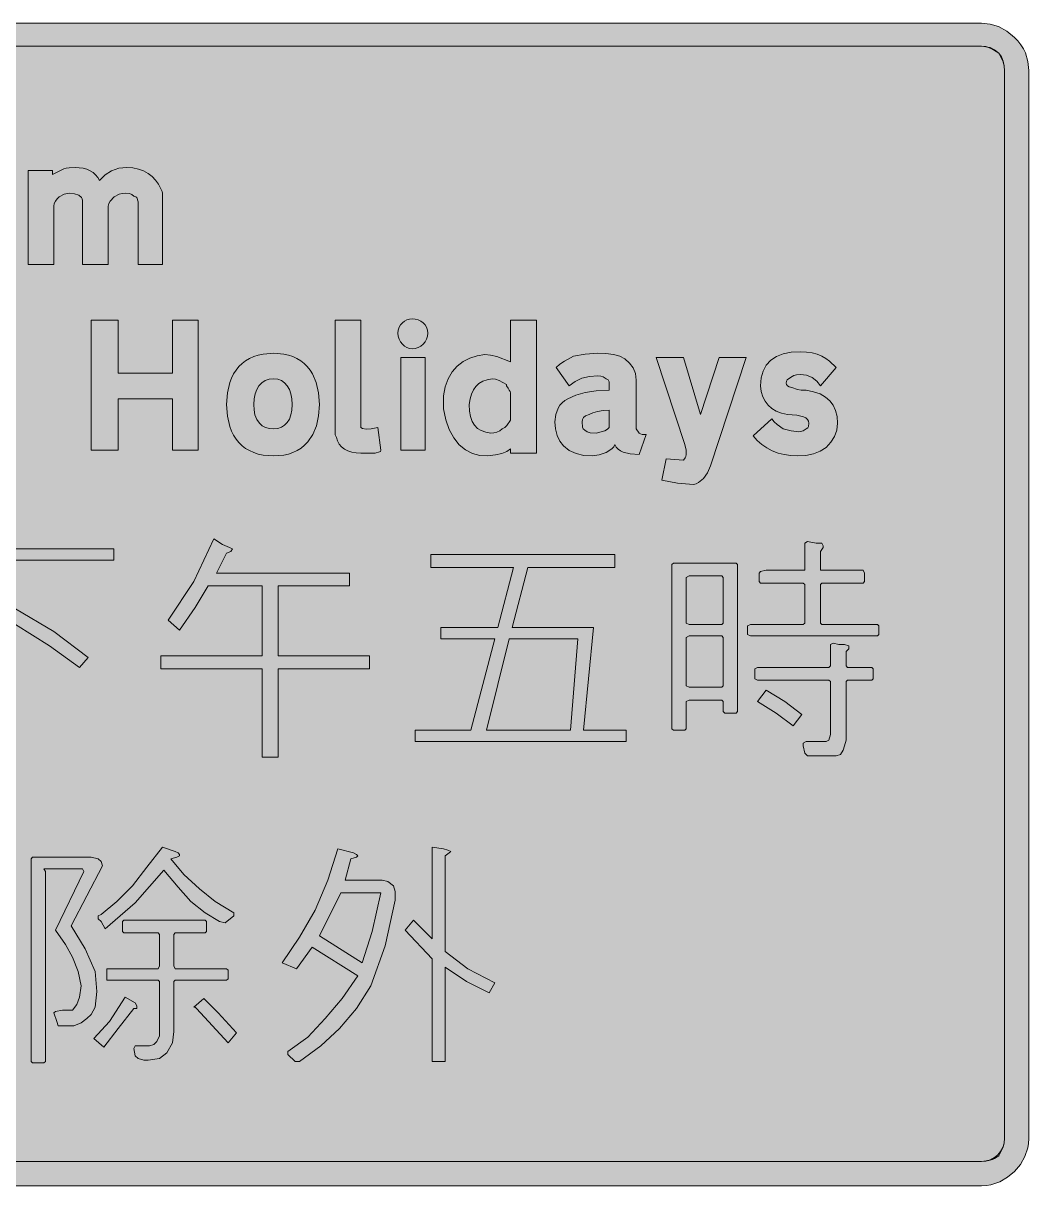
# Model space of a CAD drawing. Header units: metres. Extents: x 16 to 553, y 15 to 259.
# Drawn here: x 341.7 to 553, y 14.9 to 259.1 of the extents above; entities that cross this region are included whole.
import ezdxf

# ---------------------------------------------------------------- set-up
doc = ezdxf.new("R2010")
doc.units = ezdxf.units.M
for name, color, linetype, true_color in [('FILL_BLACK_000000', 7, 'Continuous', 0x000000), ('FILL_PINK_E1E1E1', 7, 'Continuous', 0xe1e1e1), ('STROKE_BLACK_000000', 7, 'Continuous', 0x000000)]:
    doc.layers.add(name, color=color, linetype=linetype, true_color=true_color)

msp = doc.modelspace()

# ---------------------------------------------------------------- hatches: boundary and pattern name
at = {"layer": 'FILL_BLACK_000000', "true_color": 0x000000}
h = msp.add_hatch(color=7, dxfattribs=at)
h.dxf.hatch_style = 1
h.paths.add_polyline_path([(546.71, 258.43), (548.42, 257.49), (550.05, 256.14), (550.78, 255.43), (551.4, 254.64), (551.92, 253.8), (552.34, 252.91), (552.88, 251.08), (553.05, 249.24), (553.05, 24.84), (552.99, 23.84), (552.83, 22.88), (552.23, 21.05), (551.28, 19.4), (550.05, 17.94), (548.59, 16.71), (546.94, 15.76), (545.11, 15.16), (544.15, 15), (543.15, 14.94), (25.65, 14.94), (23.81, 15.11), (21.98, 15.65), (21.09, 16.07), (20.25, 16.59), (19.46, 17.21), (18.75, 17.94), (18.02, 18.65), (17.4, 19.44), (16.88, 20.28), (16.46, 21.16), (15.92, 23), (15.75, 24.84), (15.75, 249.24), (15.92, 251.08), (16.46, 252.91), (16.88, 253.8), (17.4, 254.64), (18.02, 255.43), (18.75, 256.14), (19.46, 256.87), (20.25, 257.49), (21.09, 258.01), (21.98, 258.43), (23.81, 258.97), (25.65, 259.14), (543.15, 259.14), (544.95, 258.97), (546.71, 258.43)])
h.paths.add_polyline_path([(24.67, 254.23), (23.76, 253.92), (22.94, 253.44), (22.24, 252.8), (21.66, 252.04), (21.22, 251.18), (20.95, 250.23), (20.85, 249.24), (20.85, 24.84), (20.91, 23.94), (21.11, 23.04), (21.48, 22.14), (22.05, 21.24), (22.95, 20.67), (23.85, 20.3), (24.75, 20.1), (25.65, 20.04), (543.15, 20.04), (544.13, 20.14), (545.04, 20.41), (545.86, 20.85), (546.56, 21.43), (547.14, 22.13), (547.58, 22.95), (547.85, 23.86), (547.95, 24.84), (547.95, 249.24), (547.89, 250.18), (547.69, 251.15), (547.32, 252.07), (546.75, 252.84), (545.85, 253.45), (544.95, 253.93), (544.05, 254.23), (543.15, 254.34), (25.65, 254.34), (24.67, 254.23)], flags=16)
h = msp.add_hatch(color=7, dxfattribs=at)
h.dxf.hatch_style = 1
h.paths.add_polyline_path([(362.49, 223.39), (361.87, 223.23), (360.79, 222.65), (359.99, 221.79), (359.72, 221.29), (359.55, 220.74), (359.55, 208.44), (354.15, 208.44), (354.15, 221.94), (354.1, 222.26), (353.94, 222.55), (353.36, 223.03), (352.5, 223.33), (351.45, 223.44), (350.3, 223.23), (349.24, 222.65), (348.8, 222.25), (348.45, 221.79), (348.23, 221.29), (348.15, 220.74), (348.15, 208.44), (342.75, 208.44), (342.75, 228.24), (347.85, 228.24), (347.85, 227.34), (350.25, 228.54), (350.75, 228.71), (351.34, 228.8), (352.65, 228.84), (354.33, 228.67), (355.08, 228.46), (355.76, 228.16), (356.37, 227.79), (356.91, 227.32), (357.37, 226.77), (357.75, 226.14), (358.94, 227.32), (360.26, 228.16), (361.76, 228.67), (363.45, 228.84), (364.74, 228.76), (365.92, 228.52), (366.99, 228.13), (367.95, 227.6), (368.79, 226.95), (369.52, 226.18), (370.14, 225.31), (370.65, 224.34), (370.91, 223.78), (370.95, 223.44), (370.95, 222.54), (370.95, 208.44), (365.85, 208.44), (365.85, 221.64), (365.55, 222.54), (365.36, 222.69), (364.95, 222.84), (364.5, 223.19), (364.05, 223.36), (363.15, 223.44), (362.49, 223.39)])
h = msp.add_hatch(color=7, dxfattribs=at)
h.dxf.hatch_style = 1
h.paths.add_polyline_path([(373.05, 169.44), (373.05, 180.24), (367.35, 180.24), (361.65, 180.24), (361.65, 169.44), (355.95, 169.44), (355.95, 196.74), (361.65, 196.74), (361.65, 185.64), (367.35, 185.64), (373.05, 185.64), (373.05, 196.74), (378.45, 196.74), (378.45, 169.44), (373.05, 169.44)])
h = msp.add_hatch(color=7, dxfattribs=at)
h.dxf.hatch_style = 1
h.paths.add_polyline_path([(416.85, 169.44), (416.81, 169.18), (416.55, 169.14), (415.65, 168.84), (412.65, 168.84), (411.67, 168.9), (410.76, 169.06), (409.93, 169.33), (409.2, 169.7), (408.58, 170.17), (408.09, 170.74), (407.74, 171.4), (407.55, 172.14), (407.29, 172.7), (407.25, 173.04), (407.25, 173.34), (407.25, 173.64), (407.25, 196.74), (412.65, 196.74), (412.65, 175.14), (412.65, 174.54), (412.65, 174.24), (413.04, 174.03), (413.77, 173.9), (414.84, 173.94), (416.25, 174.24), (416.85, 169.44)])
h = msp.add_hatch(color=7, dxfattribs=at)
h.dxf.hatch_style = 1
h.paths.add_polyline_path([(426.68, 193.38), (426.49, 192.76), (426.18, 192.2), (425.77, 191.71), (425.29, 191.31), (424.72, 191), (424.11, 190.81), (423.45, 190.74), (422.89, 190.81), (422.35, 191), (421.84, 191.31), (421.39, 191.71), (421, 192.2), (420.71, 192.76), (420.52, 193.38), (420.45, 194.04), (420.52, 194.69), (420.71, 195.27), (421, 195.78), (421.39, 196.21), (421.84, 196.57), (422.35, 196.82), (422.89, 196.98), (423.45, 197.04), (424.11, 196.98), (424.72, 196.82), (425.29, 196.57), (425.77, 196.21), (426.18, 195.78), (426.49, 195.27), (426.68, 194.69), (426.75, 194.04), (426.68, 193.38)])
h = msp.add_hatch(color=7, dxfattribs=at)
h.dxf.hatch_style = 1
h.paths.add_polyline_path([(449.55, 196.74), (449.55, 168.84), (444.15, 168.84), (444.15, 169.74), (443.36, 169.17), (442.31, 168.76), (440.99, 168.47), (439.35, 168.24), (437.7, 168.31), (436.12, 168.73), (434.67, 169.5), (433.35, 170.6), (432.2, 172.03), (431.25, 173.77), (430.52, 175.81), (430.05, 178.14), (430.05, 178.44), (430.05, 180.54), (430.05, 180.84), (430.41, 182.75), (431.03, 184.44), (431.88, 185.89), (432.94, 187.1), (434.18, 188.08), (435.58, 188.81), (437.11, 189.3), (438.75, 189.54), (439.93, 189.43), (441.22, 189.13), (444.15, 188.04), (444.15, 196.74), (449.55, 196.74)])
h.paths.add_polyline_path([(435.73, 176.5), (436.08, 175.51), (436.57, 174.69), (437.21, 174.04), (437.98, 173.56), (438.9, 173.22), (439.95, 173.04), (440.62, 173.1), (441.26, 173.26), (441.85, 173.55), (442.35, 173.94), (442.93, 174.22), (443.36, 174.61), (444.15, 175.74), (444.15, 180.54), (444.11, 181.51), (444.02, 181.81), (443.85, 182.04), (443.66, 182.49), (443.25, 182.94), (443.25, 183.24), (441.75, 184.06), (440.97, 184.34), (440.25, 184.44), (439.19, 184.26), (438.28, 183.93), (437.49, 183.47), (436.84, 182.86), (436.31, 182.12), (435.9, 181.23), (435.62, 180.21), (435.45, 179.04), (435.52, 177.67), (435.73, 176.5)], flags=16)
h = msp.add_hatch(color=7, dxfattribs=at)
h.dxf.hatch_style = 1
h.paths.add_polyline_path([(403.31, 174.58), (402.56, 172.75), (401.55, 171.24), (400.85, 170.51), (400.09, 169.89), (399.27, 169.37), (398.4, 168.95), (397.47, 168.64), (396.49, 168.41), (394.35, 168.24), (392.12, 168.42), (391.1, 168.65), (390.15, 168.96), (389.26, 169.36), (388.45, 169.84), (387.71, 170.4), (387.04, 171.05), (386.44, 171.78), (385.92, 172.59), (385.48, 173.48), (385.11, 174.44), (384.62, 176.59), (384.45, 179.04), (384.62, 181.49), (385.11, 183.64), (385.48, 184.6), (385.92, 185.49), (386.44, 186.3), (387.04, 187.03), (387.71, 187.68), (388.45, 188.24), (389.26, 188.72), (390.15, 189.12), (391.1, 189.43), (392.12, 189.66), (394.35, 189.84), (396.49, 189.66), (397.46, 189.43), (398.38, 189.12), (399.24, 188.72), (400.02, 188.24), (400.75, 187.68), (401.4, 187.03), (401.98, 186.3), (402.49, 185.49), (403.29, 183.64), (403.78, 181.49), (403.95, 179.04), (403.79, 176.68), (403.31, 174.58)])
h.paths.add_polyline_path([(397.98, 181.28), (397.65, 182.2), (397.2, 182.98), (396.64, 183.6), (395.97, 184.06), (395.21, 184.34), (394.35, 184.44), (393.39, 184.34), (392.55, 184.06), (391.83, 183.6), (391.24, 182.98), (390.77, 182.2), (390.43, 181.28), (390.22, 180.22), (390.15, 179.04), (390.21, 177.92), (390.41, 176.86), (390.78, 175.92), (391.35, 175.14), (391.9, 174.57), (392.62, 174.2), (393.46, 174), (394.35, 173.94), (395.21, 174.02), (395.97, 174.27), (396.64, 174.68), (397.2, 175.25), (397.65, 175.98), (397.98, 176.85), (398.18, 177.87), (398.25, 179.04), (398.18, 180.22), (397.98, 181.28)], flags=16)
h = msp.add_hatch(color=7, dxfattribs=at)
h.dxf.hatch_style = 1
h.paths.add_polyline_path([(421.05, 188.94), (426.15, 188.94), (426.15, 169.44), (421.05, 169.44), (421.05, 188.94)])
h = msp.add_hatch(color=7, dxfattribs=at)
h.dxf.hatch_style = 1
h.paths.add_polyline_path([(467.81, 169.03), (467.22, 169.32), (466.72, 169.68), (466.33, 170.12), (466.05, 170.64), (465.83, 170.19), (465.43, 169.76), (464.21, 168.99), (462.72, 168.45), (461.25, 168.24), (459.51, 168.36), (457.91, 168.73), (456.48, 169.38), (455.25, 170.34), (454.46, 171.35), (453.9, 172.55), (453.56, 173.93), (453.45, 175.44), (453.62, 176.95), (454.12, 178.29), (454.5, 178.88), (454.97, 179.41), (455.52, 179.86), (456.15, 180.24), (457.85, 181.03), (459.82, 181.59), (462.14, 181.93), (464.85, 182.04), (464.85, 182.94), (464.85, 183.84), (464.66, 184.25), (464.25, 184.44), (463.57, 184.85), (463.07, 184.99), (462.45, 185.04), (460.71, 184.92), (459.11, 184.55), (457.68, 183.9), (456.45, 182.94), (453.75, 186.84), (454.52, 187.51), (455.44, 188.15), (457.35, 189.24), (459.79, 189.65), (462.45, 189.84), (464.18, 189.78), (465.75, 189.58), (467.09, 189.21), (468.15, 188.64), (469.16, 187.73), (469.91, 186.73), (470.39, 185.56), (470.55, 184.14), (470.55, 173.94), (471.15, 173.04), (471.43, 172.87), (471.79, 172.78), (472.65, 172.74), (471.15, 168.54), (469.3, 168.66), (467.81, 169.03)])
h.paths.add_polyline_path([(464.51, 173.84), (464.85, 174.24), (464.85, 177.84), (463.56, 177.78), (462.41, 177.61), (461.43, 177.33), (460.65, 176.94), (459.91, 176.66), (459.45, 176.3), (459.22, 175.89), (459.15, 175.44), (459.23, 174.31), (459.4, 173.92), (459.75, 173.64), (460.25, 173.29), (460.84, 173.11), (462.15, 173.04), (463.95, 173.53), (464.51, 173.84)], flags=16)
h = msp.add_hatch(color=7, dxfattribs=at)
h.dxf.hatch_style = 1
h.paths.add_polyline_path([(485.55, 164.69), (484.69, 163.51), (483.66, 162.68), (483.11, 162.41), (482.55, 162.24), (479.25, 162.54), (475.95, 163.14), (476.85, 167.64), (480.45, 167.34), (480.86, 167.83), (481, 168.14), (481.05, 168.54), (481.05, 169.44), (480.75, 170.64), (474.75, 188.94), (480.45, 188.94), (484.05, 176.94), (487.95, 188.94), (493.65, 188.94), (486.15, 166.14), (485.55, 164.69)])
h = msp.add_hatch(color=7, dxfattribs=at)
h.dxf.hatch_style = 1
h.paths.add_polyline_path([(499.05, 176.04), (499.55, 175.42), (500.14, 174.88), (501.45, 173.94), (503.1, 173.53), (504.75, 173.34), (505.61, 173.53), (506.25, 173.94), (506.6, 174.17), (506.77, 174.43), (506.85, 175.14), (506.78, 175.56), (506.57, 175.93), (506.22, 176.24), (505.72, 176.49), (504.32, 176.83), (502.35, 176.94), (501.08, 177.23), (499.98, 177.67), (499.04, 178.23), (498.26, 178.93), (497.64, 179.75), (497.16, 180.69), (496.83, 181.76), (496.65, 182.94), (496.79, 184.63), (497.2, 186.09), (497.88, 187.33), (498.82, 188.34), (500.02, 189.13), (501.46, 189.69), (503.14, 190.03), (505.05, 190.14), (506.34, 190.08), (507.52, 189.91), (508.59, 189.63), (509.55, 189.24), (510.4, 188.74), (511.16, 188.15), (512.55, 186.84), (509.25, 182.94), (508.47, 183.95), (507.49, 184.7), (506.34, 185.18), (505.05, 185.34), (504.26, 185.29), (503.66, 185.15), (502.95, 184.74), (502.27, 184.25), (502.11, 183.94), (502.05, 183.54), (502.11, 183.27), (502.31, 182.98), (502.68, 182.74), (503.25, 182.64), (504.41, 182.23), (505.23, 182.09), (506.25, 182.04), (507.83, 181.73), (509.18, 181.26), (510.32, 180.62), (511.24, 179.83), (511.95, 178.88), (512.45, 177.78), (512.75, 176.53), (512.85, 175.14), (512.69, 173.67), (512.21, 172.36), (511.46, 171.17), (510.45, 170.04), (509.22, 169.25), (507.79, 168.69), (506.19, 168.35), (504.45, 168.24), (503.02, 168.31), (501.65, 168.52), (500.35, 168.86), (499.12, 169.33), (497.99, 169.92), (496.94, 170.64), (495.99, 171.48), (495.15, 172.44), (499.05, 176.04)])
h = msp.add_hatch(color=7, dxfattribs=at)
h.dxf.hatch_style = 1
h.paths.add_polyline_path([(395.25, 104.94), (391.95, 104.94), (391.95, 123.54), (370.65, 123.54), (370.65, 126.24), (391.95, 126.24), (391.95, 140.94), (380.55, 140.94), (377.85, 136.44), (374.55, 131.64), (372.15, 133.74), (377.55, 141.84), (381.75, 150.84), (383.55, 149.64), (385.05, 149.04), (385.65, 148.74), (385.35, 148.14), (384.45, 147.84), (382.35, 143.64), (410.25, 143.64), (410.25, 140.94), (395.25, 140.94), (395.25, 126.24), (414.45, 126.24), (414.45, 123.54), (395.25, 123.54), (395.25, 104.94)])
h = msp.add_hatch(color=7, dxfattribs=at)
h.dxf.hatch_style = 1
h.paths.add_polyline_path([(509.55, 132.84), (521.25, 132.84), (521.55, 132.54), (521.55, 130.74), (521.25, 130.44), (494.55, 130.44), (493.95, 130.74), (493.95, 132.54), (494.55, 132.84), (505.65, 132.84), (505.95, 133.14), (505.95, 141.24), (505.65, 141.54), (497.85, 141.54), (496.65, 141.54), (496.35, 141.84), (496.35, 143.64), (496.65, 143.94), (497.85, 144.24), (505.65, 144.24), (505.95, 144.24), (505.95, 149.94), (506.55, 150.24), (508.35, 149.94), (509.55, 149.94), (509.85, 149.34), (509.85, 149.04), (509.25, 148.14), (509.25, 144.24), (509.55, 144.24), (518.25, 144.24), (518.55, 143.64), (518.55, 141.84), (518.25, 141.54), (509.55, 141.54), (509.25, 141.24), (509.25, 133.14), (509.55, 132.84)])
h = msp.add_hatch(color=7, dxfattribs=at)
h.dxf.hatch_style = 1
h.paths.add_polyline_path([(316.95, 146.34), (316.95, 148.74), (360.75, 148.74), (360.75, 146.34), (340.05, 146.34), (340.05, 136.14), (348.15, 131.34), (355.35, 125.94), (353.55, 123.84), (347.25, 128.34), (340.05, 132.84), (340.05, 106.74), (336.75, 106.74), (336.75, 146.34), (316.95, 146.34)])
h = msp.add_hatch(color=7, dxfattribs=at)
h.dxf.hatch_style = 1
h.paths.add_polyline_path([(427.35, 144.84), (427.35, 147.54), (466.05, 147.54), (466.05, 144.84), (447.75, 144.84), (444.45, 132.24), (461.55, 132.24), (459.45, 110.64), (468.45, 110.64), (468.45, 108.24), (424.05, 108.24), (424.05, 110.64), (435.75, 110.64), (440.85, 129.84), (429.45, 129.84), (429.45, 132.24), (441.45, 132.24), (444.75, 144.84), (427.35, 144.84)])
h.paths.add_polyline_path([(456.75, 110.64), (458.25, 129.84), (443.85, 129.84), (439.05, 110.64), (456.75, 110.64)], flags=16)
h = msp.add_hatch(color=7, dxfattribs=at)
h.dxf.hatch_style = 1
h.paths.add_polyline_path([(478.05, 145.44), (478.35, 145.74), (491.55, 145.74), (491.85, 145.44), (491.85, 114.54), (491.55, 114.24), (489.15, 114.24), (488.85, 114.54), (488.85, 116.64), (488.55, 116.94), (481.65, 116.94), (481.05, 116.64), (481.05, 110.94), (480.75, 110.64), (478.35, 110.64), (478.05, 110.94), (478.05, 145.44)])
h.paths.add_polyline_path([(488.85, 119.94), (488.85, 130.14), (488.55, 130.44), (481.65, 130.44), (481.05, 130.14), (481.05, 119.94), (481.65, 119.64), (488.55, 119.64), (488.85, 119.94)], flags=16)
h.paths.add_polyline_path([(488.85, 133.14), (488.85, 142.74), (488.55, 143.04), (481.65, 143.04), (481.05, 142.74), (481.05, 133.14), (481.65, 132.84), (488.55, 132.84), (488.85, 133.14)], flags=16)
h = msp.add_hatch(color=7, dxfattribs=at)
h.dxf.hatch_style = 1
h.paths.add_polyline_path([(511.35, 120.84), (511.05, 121.14), (496.05, 121.14), (495.45, 121.44), (495.45, 123.54), (496.05, 123.84), (511.05, 123.84), (511.35, 124.14), (511.35, 128.64), (511.95, 128.94), (513.15, 128.64), (514.35, 128.64), (515.25, 128.34), (515.25, 127.74), (514.65, 127.14), (514.65, 124.14), (514.95, 123.84), (520.05, 123.84), (520.35, 123.54), (520.35, 121.44), (520.05, 121.14), (514.95, 121.14), (514.65, 120.84), (514.65, 108.54), (514.35, 107.34), (514.05, 106.44), (513.45, 105.54), (512.55, 105.24), (507.45, 105.24), (506.55, 105.24), (505.95, 105.84), (505.65, 107.34), (505.65, 107.94), (506.25, 108.24), (510.45, 108.24), (511.05, 108.54), (511.35, 109.74), (511.35, 120.84)])
h = msp.add_hatch(color=7, dxfattribs=at)
h.dxf.hatch_style = 1
h.paths.add_polyline_path([(499.95, 114.24), (496.05, 116.64), (497.85, 119.04), (501.75, 116.64), (505.35, 113.94), (503.55, 111.54), (499.95, 114.24)])
h = msp.add_hatch(color=7, dxfattribs=at)
h.dxf.hatch_style = 1
h.paths.add_polyline_path([(358.05, 70.44), (357.45, 71.04), (357.45, 71.64), (358.05, 71.94), (361.35, 74.64), (364.65, 77.94), (367.65, 81.84), (370.95, 86.04), (373.65, 85.14), (374.25, 84.84), (374.55, 84.54), (374.55, 84.24), (373.95, 83.94), (372.75, 83.64), (375.45, 80.34), (378.75, 77.34), (382.05, 74.64), (385.95, 72.24), (385.95, 71.94), (385.95, 71.64), (384.15, 70.14), (382.95, 70.44), (379.95, 72.24), (376.95, 74.64), (374.25, 77.64), (371.25, 81.24), (365.25, 74.34), (358.95, 68.94), (358.05, 70.44)])
h = msp.add_hatch(color=7, dxfattribs=at)
h.dxf.hatch_style = 1
h.paths.add_polyline_path([(418.35, 78.84), (419.55, 77.94), (419.85, 76.74), (419.85, 74.94), (417.75, 65.34), (414.75, 56.94), (411.75, 52.14), (408.15, 47.94), (404.25, 44.34), (399.75, 41.04), (398.85, 41.04), (397.35, 42.54), (397.35, 43.14), (401.55, 46.14), (405.15, 50.04), (408.75, 54.24), (412.05, 59.04), (402.45, 65.04), (399.15, 60.54), (396.15, 61.74), (399.75, 67.14), (403.05, 72.84), (405.75, 79.14), (407.85, 85.74), (411.15, 84.84), (411.75, 84.54), (412.05, 84.24), (411.75, 83.94), (410.55, 83.64), (409.35, 79.14), (417.15, 79.14), (418.35, 78.84)])
h.paths.add_polyline_path([(415.05, 68.34), (416.85, 76.44), (408.45, 76.44), (403.95, 67.44), (412.95, 61.74), (415.05, 68.34)], flags=16)
h = msp.add_hatch(color=7, dxfattribs=at)
h.dxf.hatch_style = 1
h.paths.add_polyline_path([(427.65, 62.64), (421.95, 68.64), (423.75, 70.74), (427.65, 66.84), (427.65, 86.04), (430.05, 85.74), (430.95, 85.44), (431.55, 85.14), (431.25, 84.84), (430.35, 84.24), (430.35, 64.14), (435.15, 60.54), (440.85, 57.54), (439.65, 55.44), (434.85, 57.84), (430.35, 60.84), (430.35, 41.04), (427.65, 41.04), (427.65, 62.64)])
h = msp.add_hatch(color=7, dxfattribs=at)
h.dxf.hatch_style = 1
h.paths.add_polyline_path([(346.05, 40.74), (343.65, 40.74), (343.35, 41.04), (343.35, 83.64), (343.65, 83.94), (353.85, 83.94), (355.95, 83.94), (357.45, 83.64), (358.05, 83.04), (358.35, 82.14), (351.75, 69.54), (354.75, 64.74), (356.85, 59.94), (357.15, 55.74), (356.85, 52.44), (355.95, 50.94), (355.05, 50.04), (353.85, 49.14), (352.35, 48.54), (350.25, 48.54), (349.05, 48.54), (348.75, 49.44), (348.15, 51.24), (348.45, 51.54), (349.95, 51.84), (350.55, 51.84), (352.05, 51.84), (352.95, 53.04), (353.55, 54.54), (353.85, 56.94), (353.25, 59.94), (352.05, 62.94), (350.55, 65.64), (348.45, 68.64), (354.45, 80.94), (354.15, 81.54), (353.25, 81.54), (346.05, 81.54), (346.35, 80.94), (346.35, 41.04), (346.05, 40.74)])
h = msp.add_hatch(color=7, dxfattribs=at)
h.dxf.hatch_style = 1
h.paths.add_polyline_path([(359.25, 60.54), (359.55, 60.54), (370.05, 60.54), (370.35, 61.14), (370.35, 67.74), (370.05, 68.04), (362.85, 68.04), (362.55, 68.34), (362.55, 70.44), (362.85, 70.74), (379.95, 70.74), (380.25, 70.44), (380.25, 68.34), (379.95, 68.04), (373.65, 68.04), (373.35, 67.74), (373.35, 61.14), (373.65, 60.54), (384.45, 60.54), (384.75, 60.24), (384.75, 58.44), (384.45, 58.14), (373.65, 58.14), (373.35, 57.84), (373.35, 47.34), (373.05, 44.94), (371.85, 42.84), (370.35, 41.64), (367.95, 41.34), (367.05, 41.34), (365.85, 41.64), (365.25, 42.24), (364.95, 43.74), (365.25, 44.34), (366.15, 44.34), (368.25, 44.34), (369.15, 44.64), (369.75, 45.24), (370.35, 46.44), (370.35, 48.24), (370.35, 57.84), (370.05, 58.14), (359.25, 58.14), (359.25, 59.94), (359.25, 60.54)])
h = msp.add_hatch(color=7, dxfattribs=at)
h.dxf.hatch_style = 1
h.paths.add_polyline_path([(356.55, 45.84), (359.85, 49.44), (363.15, 54.54), (365.25, 53.34), (365.55, 52.74), (365.55, 52.44), (365.55, 52.14), (364.95, 52.14), (361.65, 47.94), (358.65, 44.04), (356.55, 45.84)])
h = msp.add_hatch(color=7, dxfattribs=at)
h.dxf.hatch_style = 1
h.paths.add_polyline_path([(378.15, 52.14), (377.85, 52.44), (377.55, 52.44), (379.65, 54.24), (382.65, 51.24), (386.55, 47.04), (384.75, 44.94), (378.15, 52.14)])
at = {"layer": 'FILL_PINK_E1E1E1', "true_color": 0xe1e1e1}
h = msp.add_hatch(color=7, dxfattribs=at)
h.dxf.hatch_style = 1
h.paths.add_polyline_path([(543.15, 254.34), (544.95, 254.04), (545.85, 253.55), (546.75, 252.84), (547.65, 251.04), (547.91, 250.14), (547.95, 249.24), (547.95, 24.84), (547.91, 23.94), (547.65, 23.04), (546.75, 21.24), (545.85, 20.68), (545.4, 20.44), (544.95, 20.34), (544.05, 20.08), (543.15, 20.04), (25.65, 20.04), (24.75, 20.08), (23.85, 20.34), (23.4, 20.44), (22.95, 20.68), (22.05, 21.24), (21.15, 23.04), (20.89, 23.94), (20.85, 24.84), (20.85, 249.24), (20.89, 250.14), (21.15, 251.04), (22.05, 252.84), (22.95, 253.55), (23.85, 254.04), (25.65, 254.34), (543.15, 254.34)])

# ---------------------------------------------------------------- linework, layer by layer
at = {"layer": 'FILL_BLACK_000000', "lineweight": 0, "true_color": 0x000000}
for points in [[(25.65, 259.14), (543.15, 259.14), (544.95, 258.97), (546.71, 258.43), (548.42, 257.49), (550.05, 256.14), (550.78, 255.43), (551.4, 254.64), (551.92, 253.8), (552.34, 252.91), (552.88, 251.08), (553.05, 249.24), (553.05, 24.84), (552.99, 23.84), (552.83, 22.88), (552.23, 21.05), (551.28, 19.4), (550.05, 17.94), (548.59, 16.71), (546.94, 15.76), (545.11, 15.16), (544.15, 15), (543.15, 14.94), (25.65, 14.94)], [(25.65, 20.04), (543.15, 20.04), (544.13, 20.14), (545.04, 20.41), (545.86, 20.85), (546.56, 21.43), (547.14, 22.13), (547.58, 22.95), (547.85, 23.86), (547.95, 24.84), (547.95, 249.24), (547.89, 250.18), (547.69, 251.15), (547.32, 252.07), (546.75, 252.84), (545.85, 253.45), (544.95, 253.93), (544.05, 254.23), (543.15, 254.34), (25.65, 254.34)]]:
    msp.add_lwpolyline(points, dxfattribs=at)
for points in [[(362.49, 223.39), (361.87, 223.23), (360.79, 222.65), (359.99, 221.79), (359.72, 221.29), (359.55, 220.74), (359.55, 208.44), (354.15, 208.44), (354.15, 221.94), (354.1, 222.26), (353.94, 222.55), (353.36, 223.03), (352.5, 223.33), (351.45, 223.44), (350.3, 223.23), (349.24, 222.65), (348.8, 222.25), (348.45, 221.79), (348.23, 221.29), (348.15, 220.74), (348.15, 208.44), (342.75, 208.44), (342.75, 228.24), (347.85, 228.24), (347.85, 227.34), (350.25, 228.54), (350.75, 228.71), (351.34, 228.8), (352.65, 228.84), (354.33, 228.67), (355.08, 228.46), (355.76, 228.16), (356.37, 227.79), (356.91, 227.32), (357.37, 226.77), (357.75, 226.14), (358.94, 227.32), (360.26, 228.16), (361.76, 228.67), (363.45, 228.84), (364.74, 228.76), (365.92, 228.52), (366.99, 228.13), (367.95, 227.6), (368.79, 226.95), (369.52, 226.18), (370.14, 225.31), (370.65, 224.34), (370.91, 223.78), (370.95, 223.44), (370.95, 222.54), (370.95, 208.44), (365.85, 208.44), (365.85, 221.64), (365.55, 222.54), (365.36, 222.69), (364.95, 222.84), (364.5, 223.19), (364.05, 223.36), (363.15, 223.44)], [(373.05, 169.44), (373.05, 180.24), (367.35, 180.24), (361.65, 180.24), (361.65, 169.44), (355.95, 169.44), (355.95, 196.74), (361.65, 196.74), (361.65, 185.64), (367.35, 185.64), (373.05, 185.64), (373.05, 196.74), (378.45, 196.74), (378.45, 169.44)], [(416.85, 169.44), (416.81, 169.18), (416.55, 169.14), (415.65, 168.84), (412.65, 168.84), (411.67, 168.9), (410.76, 169.06), (409.93, 169.33), (409.2, 169.7), (408.58, 170.17), (408.09, 170.74), (407.74, 171.4), (407.55, 172.14), (407.29, 172.7), (407.25, 173.04), (407.25, 173.34), (407.25, 173.64), (407.25, 196.74), (412.65, 196.74), (412.65, 175.14), (412.65, 174.54), (412.65, 174.24), (413.04, 174.03), (413.77, 173.9), (414.84, 173.94), (416.25, 174.24)], [(426.68, 193.38), (426.49, 192.76), (426.18, 192.2), (425.77, 191.71), (425.29, 191.31), (424.72, 191), (424.11, 190.81), (423.45, 190.74), (422.89, 190.81), (422.35, 191), (421.84, 191.31), (421.39, 191.71), (421, 192.2), (420.71, 192.76), (420.52, 193.38), (420.45, 194.04), (420.52, 194.69), (420.71, 195.27), (421, 195.78), (421.39, 196.21), (421.84, 196.57), (422.35, 196.82), (422.89, 196.98), (423.45, 197.04), (424.11, 196.98), (424.72, 196.82), (425.29, 196.57), (425.77, 196.21), (426.18, 195.78), (426.49, 195.27), (426.68, 194.69), (426.75, 194.04)], [(449.55, 196.74), (449.55, 168.84), (444.15, 168.84), (444.15, 169.74), (443.36, 169.17), (442.31, 168.76), (440.99, 168.47), (439.35, 168.24), (437.7, 168.31), (436.12, 168.73), (434.67, 169.5), (433.35, 170.6), (432.2, 172.03), (431.25, 173.77), (430.52, 175.81), (430.05, 178.14), (430.05, 178.44), (430.05, 180.54), (430.05, 180.84), (430.41, 182.75), (431.03, 184.44), (431.88, 185.89), (432.94, 187.1), (434.18, 188.08), (435.58, 188.81), (437.11, 189.3), (438.75, 189.54), (439.93, 189.43), (441.22, 189.13), (444.15, 188.04), (444.15, 196.74)], [(403.31, 174.58), (402.56, 172.75), (401.55, 171.24), (400.85, 170.51), (400.09, 169.89), (399.27, 169.37), (398.4, 168.95), (397.47, 168.64), (396.49, 168.41), (394.35, 168.24), (392.12, 168.42), (391.1, 168.65), (390.15, 168.96), (389.26, 169.36), (388.45, 169.84), (387.71, 170.4), (387.04, 171.05), (386.44, 171.78), (385.92, 172.59), (385.48, 173.48), (385.11, 174.44), (384.62, 176.59), (384.45, 179.04), (384.62, 181.49), (385.11, 183.64), (385.48, 184.6), (385.92, 185.49), (386.44, 186.3), (387.04, 187.03), (387.71, 187.68), (388.45, 188.24), (389.26, 188.72), (390.15, 189.12), (391.1, 189.43), (392.12, 189.66), (394.35, 189.84), (396.49, 189.66), (397.46, 189.43), (398.38, 189.12), (399.24, 188.72), (400.02, 188.24), (400.75, 187.68), (401.4, 187.03), (401.98, 186.3), (402.49, 185.49), (403.29, 183.64), (403.78, 181.49), (403.95, 179.04), (403.79, 176.68)], [(421.05, 188.94), (426.15, 188.94), (426.15, 169.44), (421.05, 169.44)], [(467.81, 169.03), (467.22, 169.32), (466.72, 169.68), (466.33, 170.12), (466.05, 170.64), (465.83, 170.19), (465.43, 169.76), (464.21, 168.99), (462.72, 168.45), (461.25, 168.24), (459.51, 168.36), (457.91, 168.73), (456.48, 169.38), (455.25, 170.34), (454.46, 171.35), (453.9, 172.55), (453.56, 173.93), (453.45, 175.44), (453.62, 176.95), (454.12, 178.29), (454.5, 178.88), (454.97, 179.41), (455.52, 179.86), (456.15, 180.24), (457.85, 181.03), (459.82, 181.59), (462.14, 181.93), (464.85, 182.04), (464.85, 182.94), (464.85, 183.84), (464.66, 184.25), (464.25, 184.44), (463.57, 184.85), (463.07, 184.99), (462.45, 185.04), (460.71, 184.92), (459.11, 184.55), (457.68, 183.9), (456.45, 182.94), (453.75, 186.84), (454.52, 187.51), (455.44, 188.15), (457.35, 189.24), (459.79, 189.65), (462.45, 189.84), (464.18, 189.78), (465.75, 189.58), (467.09, 189.21), (468.15, 188.64), (469.16, 187.73), (469.91, 186.73), (470.39, 185.56), (470.55, 184.14), (470.55, 173.94), (471.15, 173.04), (471.43, 172.87), (471.79, 172.78), (472.65, 172.74), (471.15, 168.54), (469.3, 168.66)], [(485.55, 164.69), (484.69, 163.51), (483.66, 162.68), (483.11, 162.41), (482.55, 162.24), (479.25, 162.54), (475.95, 163.14), (476.85, 167.64), (480.45, 167.34), (480.86, 167.83), (481, 168.14), (481.05, 168.54), (481.05, 169.44), (480.75, 170.64), (474.75, 188.94), (480.45, 188.94), (484.05, 176.94), (487.95, 188.94), (493.65, 188.94), (486.15, 166.14)], [(499.05, 176.04), (499.55, 175.42), (500.14, 174.88), (501.45, 173.94), (503.1, 173.53), (504.75, 173.34), (505.61, 173.53), (506.25, 173.94), (506.6, 174.17), (506.77, 174.43), (506.85, 175.14), (506.78, 175.56), (506.57, 175.93), (506.22, 176.24), (505.72, 176.49), (504.32, 176.83), (502.35, 176.94), (501.08, 177.23), (499.98, 177.67), (499.04, 178.23), (498.26, 178.93), (497.64, 179.75), (497.16, 180.69), (496.83, 181.76), (496.65, 182.94), (496.79, 184.63), (497.2, 186.09), (497.88, 187.33), (498.82, 188.34), (500.02, 189.13), (501.46, 189.69), (503.14, 190.03), (505.05, 190.14), (506.34, 190.08), (507.52, 189.91), (508.59, 189.63), (509.55, 189.24), (510.4, 188.74), (511.16, 188.15), (512.55, 186.84), (509.25, 182.94), (508.47, 183.95), (507.49, 184.7), (506.34, 185.18), (505.05, 185.34), (504.26, 185.29), (503.66, 185.15), (502.95, 184.74), (502.27, 184.25), (502.11, 183.94), (502.05, 183.54), (502.11, 183.27), (502.31, 182.98), (502.68, 182.74), (503.25, 182.64), (504.41, 182.23), (505.23, 182.09), (506.25, 182.04), (507.83, 181.73), (509.18, 181.26), (510.32, 180.62), (511.24, 179.83), (511.95, 178.88), (512.45, 177.78), (512.75, 176.53), (512.85, 175.14), (512.69, 173.67), (512.21, 172.36), (511.46, 171.17), (510.45, 170.04), (509.22, 169.25), (507.79, 168.69), (506.19, 168.35), (504.45, 168.24), (503.02, 168.31), (501.65, 168.52), (500.35, 168.86), (499.12, 169.33), (497.99, 169.92), (496.94, 170.64), (495.99, 171.48), (495.15, 172.44)], [(397.98, 181.28), (397.65, 182.2), (397.2, 182.98), (396.64, 183.6), (395.97, 184.06), (395.21, 184.34), (394.35, 184.44), (393.39, 184.34), (392.55, 184.06), (391.83, 183.6), (391.24, 182.98), (390.77, 182.2), (390.43, 181.28), (390.22, 180.22), (390.15, 179.04), (390.21, 177.92), (390.41, 176.86), (390.78, 175.92), (391.35, 175.14), (391.9, 174.57), (392.62, 174.2), (393.46, 174), (394.35, 173.94), (395.21, 174.02), (395.97, 174.27), (396.64, 174.68), (397.2, 175.25), (397.65, 175.98), (397.98, 176.85), (398.18, 177.87), (398.25, 179.04), (398.18, 180.22)], [(435.73, 176.5), (436.08, 175.51), (436.57, 174.69), (437.21, 174.04), (437.98, 173.56), (438.9, 173.22), (439.95, 173.04), (440.62, 173.1), (441.26, 173.26), (441.85, 173.55), (442.35, 173.94), (442.93, 174.22), (443.36, 174.61), (444.15, 175.74), (444.15, 180.54), (444.11, 181.51), (444.02, 181.81), (443.85, 182.04), (443.66, 182.49), (443.25, 182.94), (443.25, 183.24), (441.75, 184.06), (440.97, 184.34), (440.25, 184.44), (439.19, 184.26), (438.28, 183.93), (437.49, 183.47), (436.84, 182.86), (436.31, 182.12), (435.9, 181.23), (435.62, 180.21), (435.45, 179.04), (435.52, 177.67)], [(464.51, 173.84), (464.85, 174.24), (464.85, 177.84), (463.56, 177.78), (462.41, 177.61), (461.43, 177.33), (460.65, 176.94), (459.91, 176.66), (459.45, 176.3), (459.22, 175.89), (459.15, 175.44), (459.23, 174.31), (459.4, 173.92), (459.75, 173.64), (460.25, 173.29), (460.84, 173.11), (462.15, 173.04), (463.95, 173.53)], [(395.25, 104.94), (391.95, 104.94), (391.95, 123.54), (370.65, 123.54), (370.65, 126.24), (391.95, 126.24), (391.95, 140.94), (380.55, 140.94), (377.85, 136.44), (374.55, 131.64), (372.15, 133.74), (377.55, 141.84), (381.75, 150.84), (383.55, 149.64), (385.05, 149.04), (385.65, 148.74), (385.35, 148.14), (384.45, 147.84), (382.35, 143.64), (410.25, 143.64), (410.25, 140.94), (395.25, 140.94), (395.25, 126.24), (414.45, 126.24), (414.45, 123.54), (395.25, 123.54)], [(509.55, 132.84), (521.25, 132.84), (521.55, 132.54), (521.55, 130.74), (521.25, 130.44), (494.55, 130.44), (493.95, 130.74), (493.95, 132.54), (494.55, 132.84), (505.65, 132.84), (505.95, 133.14), (505.95, 141.24), (505.65, 141.54), (497.85, 141.54), (496.65, 141.54), (496.35, 141.84), (496.35, 143.64), (496.65, 143.94), (497.85, 144.24), (505.65, 144.24), (505.95, 144.24), (505.95, 149.94), (506.55, 150.24), (508.35, 149.94), (509.55, 149.94), (509.85, 149.34), (509.85, 149.04), (509.25, 148.14), (509.25, 144.24), (509.55, 144.24), (518.25, 144.24), (518.55, 143.64), (518.55, 141.84), (518.25, 141.54), (509.55, 141.54), (509.25, 141.24), (509.25, 133.14)], [(316.95, 146.34), (316.95, 148.74), (360.75, 148.74), (360.75, 146.34), (340.05, 146.34), (340.05, 136.14), (348.15, 131.34), (355.35, 125.94), (353.55, 123.84), (347.25, 128.34), (340.05, 132.84), (340.05, 106.74), (336.75, 106.74), (336.75, 146.34)], [(427.35, 144.84), (427.35, 147.54), (466.05, 147.54), (466.05, 144.84), (447.75, 144.84), (444.45, 132.24), (461.55, 132.24), (459.45, 110.64), (468.45, 110.64), (468.45, 108.24), (424.05, 108.24), (424.05, 110.64), (435.75, 110.64), (440.85, 129.84), (429.45, 129.84), (429.45, 132.24), (441.45, 132.24), (444.75, 144.84)], [(478.05, 145.44), (478.35, 145.74), (491.55, 145.74), (491.85, 145.44), (491.85, 114.54), (491.55, 114.24), (489.15, 114.24), (488.85, 114.54), (488.85, 116.64), (488.55, 116.94), (481.65, 116.94), (481.05, 116.64), (481.05, 110.94), (480.75, 110.64), (478.35, 110.64), (478.05, 110.94)], [(488.85, 133.14), (488.85, 142.74), (488.55, 143.04), (481.65, 143.04), (481.05, 142.74), (481.05, 133.14), (481.65, 132.84), (488.55, 132.84)], [(456.75, 110.64), (458.25, 129.84), (443.85, 129.84), (439.05, 110.64)], [(488.85, 119.94), (488.85, 130.14), (488.55, 130.44), (481.65, 130.44), (481.05, 130.14), (481.05, 119.94), (481.65, 119.64), (488.55, 119.64)], [(511.35, 120.84), (511.05, 121.14), (496.05, 121.14), (495.45, 121.44), (495.45, 123.54), (496.05, 123.84), (511.05, 123.84), (511.35, 124.14), (511.35, 128.64), (511.95, 128.94), (513.15, 128.64), (514.35, 128.64), (515.25, 128.34), (515.25, 127.74), (514.65, 127.14), (514.65, 124.14), (514.95, 123.84), (520.05, 123.84), (520.35, 123.54), (520.35, 121.44), (520.05, 121.14), (514.95, 121.14), (514.65, 120.84), (514.65, 108.54), (514.35, 107.34), (514.05, 106.44), (513.45, 105.54), (512.55, 105.24), (507.45, 105.24), (506.55, 105.24), (505.95, 105.84), (505.65, 107.34), (505.65, 107.94), (506.25, 108.24), (510.45, 108.24), (511.05, 108.54), (511.35, 109.74)], [(499.95, 114.24), (496.05, 116.64), (497.85, 119.04), (501.75, 116.64), (505.35, 113.94), (503.55, 111.54)], [(358.05, 70.44), (357.45, 71.04), (357.45, 71.64), (358.05, 71.94), (361.35, 74.64), (364.65, 77.94), (367.65, 81.84), (370.95, 86.04), (373.65, 85.14), (374.25, 84.84), (374.55, 84.54), (374.55, 84.24), (373.95, 83.94), (372.75, 83.64), (375.45, 80.34), (378.75, 77.34), (382.05, 74.64), (385.95, 72.24), (385.95, 71.94), (385.95, 71.64), (384.15, 70.14), (382.95, 70.44), (379.95, 72.24), (376.95, 74.64), (374.25, 77.64), (371.25, 81.24), (365.25, 74.34), (358.95, 68.94)], [(418.35, 78.84), (419.55, 77.94), (419.85, 76.74), (419.85, 74.94), (417.75, 65.34), (414.75, 56.94), (411.75, 52.14), (408.15, 47.94), (404.25, 44.34), (399.75, 41.04), (398.85, 41.04), (397.35, 42.54), (397.35, 43.14), (401.55, 46.14), (405.15, 50.04), (408.75, 54.24), (412.05, 59.04), (402.45, 65.04), (399.15, 60.54), (396.15, 61.74), (399.75, 67.14), (403.05, 72.84), (405.75, 79.14), (407.85, 85.74), (411.15, 84.84), (411.75, 84.54), (412.05, 84.24), (411.75, 83.94), (410.55, 83.64), (409.35, 79.14), (417.15, 79.14)], [(427.65, 62.64), (421.95, 68.64), (423.75, 70.74), (427.65, 66.84), (427.65, 86.04), (430.05, 85.74), (430.95, 85.44), (431.55, 85.14), (431.25, 84.84), (430.35, 84.24), (430.35, 64.14), (435.15, 60.54), (440.85, 57.54), (439.65, 55.44), (434.85, 57.84), (430.35, 60.84), (430.35, 41.04), (427.65, 41.04)], [(346.05, 40.74), (343.65, 40.74), (343.35, 41.04), (343.35, 83.64), (343.65, 83.94), (353.85, 83.94), (355.95, 83.94), (357.45, 83.64), (358.05, 83.04), (358.35, 82.14), (351.75, 69.54), (354.75, 64.74), (356.85, 59.94), (357.15, 55.74), (356.85, 52.44), (355.95, 50.94), (355.05, 50.04), (353.85, 49.14), (352.35, 48.54), (350.25, 48.54), (349.05, 48.54), (348.75, 49.44), (348.15, 51.24), (348.45, 51.54), (349.95, 51.84), (350.55, 51.84), (352.05, 51.84), (352.95, 53.04), (353.55, 54.54), (353.85, 56.94), (353.25, 59.94), (352.05, 62.94), (350.55, 65.64), (348.45, 68.64), (354.45, 80.94), (354.15, 81.54), (353.25, 81.54), (346.05, 81.54), (346.35, 80.94), (346.35, 41.04)], [(415.05, 68.34), (416.85, 76.44), (408.45, 76.44), (403.95, 67.44), (412.95, 61.74)], [(359.25, 60.54), (359.55, 60.54), (370.05, 60.54), (370.35, 61.14), (370.35, 67.74), (370.05, 68.04), (362.85, 68.04), (362.55, 68.34), (362.55, 70.44), (362.85, 70.74), (379.95, 70.74), (380.25, 70.44), (380.25, 68.34), (379.95, 68.04), (373.65, 68.04), (373.35, 67.74), (373.35, 61.14), (373.65, 60.54), (384.45, 60.54), (384.75, 60.24), (384.75, 58.44), (384.45, 58.14), (373.65, 58.14), (373.35, 57.84), (373.35, 47.34), (373.05, 44.94), (371.85, 42.84), (370.35, 41.64), (367.95, 41.34), (367.05, 41.34), (365.85, 41.64), (365.25, 42.24), (364.95, 43.74), (365.25, 44.34), (366.15, 44.34), (368.25, 44.34), (369.15, 44.64), (369.75, 45.24), (370.35, 46.44), (370.35, 48.24), (370.35, 57.84), (370.05, 58.14), (359.25, 58.14), (359.25, 59.94)], [(356.55, 45.84), (359.85, 49.44), (363.15, 54.54), (365.25, 53.34), (365.55, 52.74), (365.55, 52.44), (365.55, 52.14), (364.95, 52.14), (361.65, 47.94), (358.65, 44.04)], [(378.15, 52.14), (377.85, 52.44), (377.55, 52.44), (379.65, 54.24), (382.65, 51.24), (386.55, 47.04), (384.75, 44.94)]]:
    msp.add_lwpolyline(points, close=True, dxfattribs=at)
at = {"layer": 'FILL_PINK_E1E1E1', "lineweight": 0, "true_color": 0xe1e1e1}
msp.add_lwpolyline([(25.65, 254.34), (543.15, 254.34), (544.95, 254.04), (545.85, 253.55), (546.75, 252.84), (547.65, 251.04), (547.91, 250.14), (547.95, 249.24), (547.95, 24.84), (547.91, 23.94), (547.65, 23.04), (546.75, 21.24), (545.85, 20.68), (545.4, 20.44), (544.95, 20.34), (544.05, 20.08), (543.15, 20.04), (25.65, 20.04)], dxfattribs=at)
at = {"layer": 'STROKE_BLACK_000000', "lineweight": 0, "true_color": 0x000000}
msp.add_lwpolyline([(421.05, 188.94), (421.05, 169.44), (426.15, 169.44), (426.15, 188.94), (421.05, 188.94)], dxfattribs=at)

doc.saveas('drawing.dxf')
